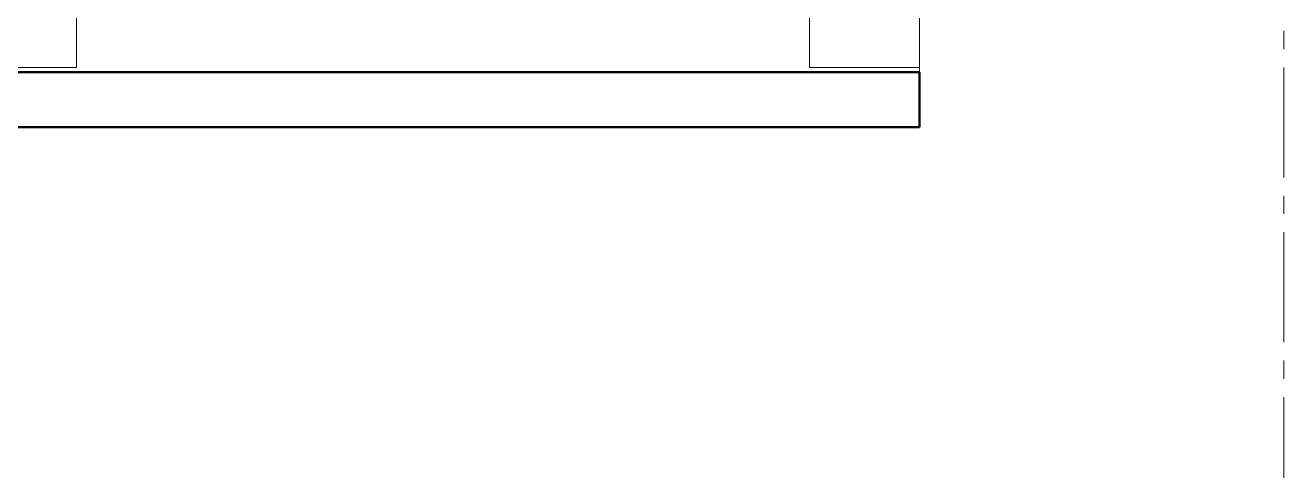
# Model space of a CAD drawing. Header units: millimetres. Extents: x -50460 to 50460, y -35640 to 35640.
# Drawn here: x -33342.3 to -33205, y 26434.4 to 26483.1 of the extents above; entities that cross this region are included whole.
import ezdxf

# ---------------------------------------------------------------- set-up
doc = ezdxf.new("R2010")
doc.units = ezdxf.units.MM
doc.linetypes.add('点画线', pattern=[18, 12, -2, 2, -2])
for name, color, linetype, lineweight in [('ACADSichtbare Kanten(DIN_Schmid)', 7, 'Continuous', 50), ('EB0', 7, 'Continuous', 15), ('中心线', 1, '点画线', 18), ('尺寸线层', 4, 'Continuous', 18), ('粗实线层', 7, 'Continuous', 15), ('粗实线层_1', 7, 'Continuous', 15), ('细实线层', 3, 'Continuous', 18)]:
    doc.layers.add(name, color=color, linetype=linetype, lineweight=lineweight)

# ---------------------------------------------------------------- blocks, each defined once
blk = doc.blocks.new('*X999')
at = {"layer": '粗实线层'}
for p, q in [((0, 10), (0, 0)), ((0, 0), (-12, 0))]:
    blk.add_line(p, q, dxfattribs=at)
blk = doc.blocks.new('*X1000')
at = {"layer": '粗实线层'}
for p, q in [((-12, 0), (-12, 10)), ((0, 10), (0, 0)), ((0, 0), (-12, 0))]:
    blk.add_line(p, q, dxfattribs=at)
blk = doc.blocks.new('*X1001')
at = {"layer": 'ACADSichtbare Kanten(DIN_Schmid)', "linetype": 'Continuous', "lineweight": 50}
for p, q in [((127.22, -23.41), (297.22, -23.41)), ((297.22, -23.41), (297.22, -29.41)), ((127.22, -29.41), (297.22, -29.41))]:
    blk.add_line(p, q, dxfattribs=at)
at = {"layer": '粗实线层_1'}
blk.add_line((297.22, 170.59), (297.22, -29.41), dxfattribs=at)
blk = doc.blocks.new('*X997')
at = {"layer": '粗实线层_1'}
for name, p in [('*X1001', (-306.22, 62.41)), ('*X999', (-101, 39.5)), ('*X1000', (-9, 39.5))]:
    blk.add_blockref(name, p, dxfattribs=at)
blk = doc.blocks.new('*X995')
at = {"layer": '粗实线层_1'}
blk.add_blockref('*X997', (194, -241), dxfattribs=at)
blk = doc.blocks.new('*X947')
at = {"layer": 'EB0'}
blk.add_blockref('*X995', (790, 1048), dxfattribs=at)
blk = doc.blocks.new('*X805')
at = {"layer": '中心线', "linetype": '点画线', "lineweight": 18}
blk.add_line((-500.25, 6547.5), (-500.25, 5095.45), dxfattribs=at)
at = {"layer": '细实线层'}
blk.add_blockref('*X947', (-1515, 4855), dxfattribs=at)

msp = doc.modelspace()

# ---------------------------------------------------------------- block references
at = {"layer": '尺寸线层'}
msp.add_blockref('*X805', (-32704.742, 20776.945), dxfattribs=at)

doc.saveas('drawing.dxf')
